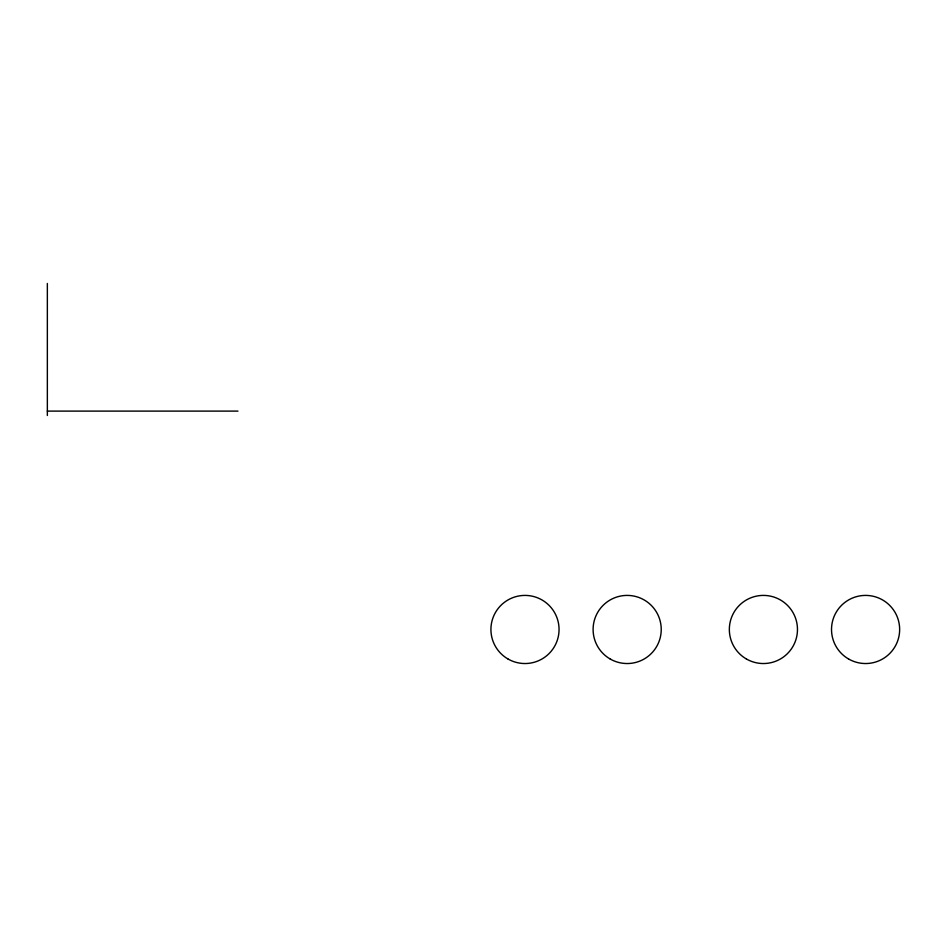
<?xml version="1.0" encoding="UTF-8"?>
<svg xmlns="http://www.w3.org/2000/svg" width="947" height="947" viewBox="0 0 947 947"><rect width="100%" height="100%" fill="white"/><g stroke="black" fill="none" stroke-linecap="round" stroke-linejoin="round"><path stroke-width="1.42" d="M47.35 411.105L237.969 411.105M47.35 283.461L47.35 415.496M746.378 658.97A34.056 34.056 0 0 0 797.469 629.471A34.056 34.056 0 0 0 746.378 599.972A34.056 34.056 0 0 0 746.378 658.97M848.559 658.97A34.056 34.056 0 0 0 899.65 629.471A34.056 34.056 0 0 0 848.559 599.972A34.056 34.056 0 0 0 848.559 658.97M610.14 658.97A34.056 34.056 0 0 0 661.231 629.471A34.056 34.056 0 0 0 610.14 599.972A34.056 34.056 0 0 0 610.14 658.97M507.959 658.97A34.056 34.056 0 0 0 559.05 629.471A34.056 34.056 0 0 0 507.959 599.972A34.056 34.056 0 0 0 507.959 658.97"/></g></svg>
